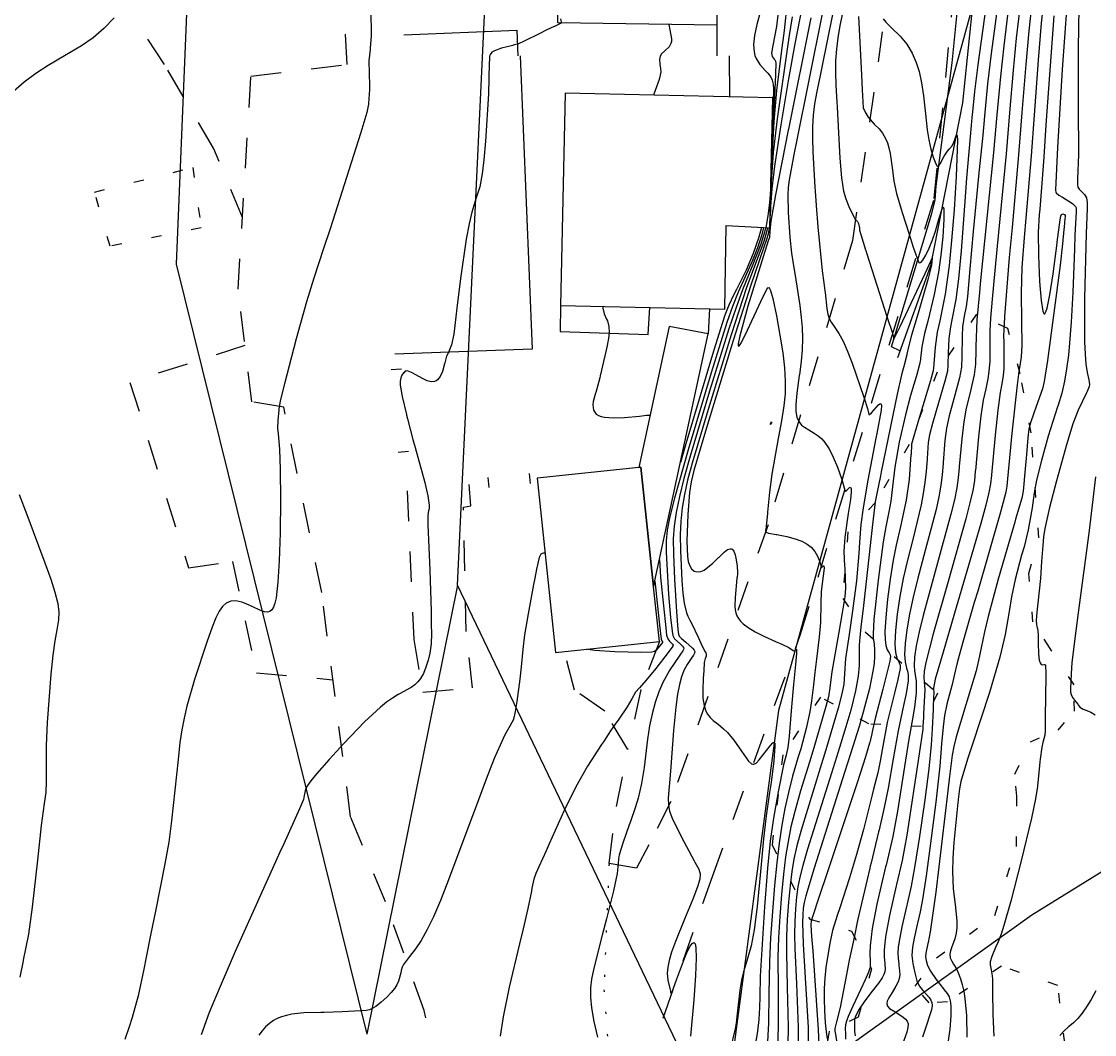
# Model space of a CAD drawing. Header units: metres. Extents: x 1233805 to 1234355, y 654698 to 655114.
# Drawn here: x 1234175.6 to 1234228.6, y 654732 to 654782.1 of the extents above; entities that cross this region are included whole.
import ezdxf

# ---------------------------------------------------------------- set-up
doc = ezdxf.new("R2010")
doc.units = ezdxf.units.M
for name, pattern in [('ИИDash_05_15', [2, 0.5, -1.5]), ('ИИDash_15_15', [3, 1.5, -1.5]), ('ИИDot', [1, 0, -1])]:
    doc.linetypes.add(name, pattern=pattern)
for name, color, linetype, lineweight in [('ИИ_ГИДРОГРАФИЯ', 3, 'Continuous', 25), ('ИИ_ГОРИЗОНТАЛИ_ОСН', 32, 'Continuous', 25), ('ИИ_ГОРИЗОНТАЛИ_УТОЛЩ', 32, 'Continuous', 30), ('ИИ_ДОРОГИ_АД', 7, 'Continuous', 25), ('ИИ_ЛЭП_НН', 250, 'Continuous', 25), ('ИИ_ОГРАДЫ', 7, 'Continuous', 25), ('ИИ_ОТКОС', 7, 'Continuous', 25), ('ИИ_СТРОЕНИЕ', 7, 'Continuous', 25), ('ИИ_УГОДЬЯ', 7, 'Continuous', 25)]:
    doc.layers.add(name, color=color, linetype=linetype, lineweight=lineweight)

msp = doc.modelspace()

# ---------------------------------------------------------------- linework, layer by layer
at = {"layer": 'ИИ_ГИДРОГРАФИЯ', "elevation": 16.409}
msp.add_lwpolyline([(1234224.771, 654801.469), (1234224.475, 654796.402), (1234223.755, 654792.048), (1234222.88, 654785.972), (1234222.088, 654778.106), (1234220.501, 654770.053), (1234218.867, 654765.5)], dxfattribs=at)
at = {"layer": 'ИИ_ГОРИЗОНТАЛИ_ОСН'}
for points, elevation in [([(1234215.908, 654783.711), (1234215.13, 654779.876), (1234215.057, 654779.534), (1234214.875, 654778.659), (1234214.772, 654778.06), (1234214.704, 654777.5), (1234214.671, 654776.936), (1234214.665, 654776.364), (1234214.683, 654775.69), (1234214.788, 654773.93), (1234214.802, 654773.737), (1234214.85, 654773.032), (1234214.93, 654771.976), (1234215.151, 654769.807), (1234215.234, 654769.21), (1234215.234, 654769.207), (1234215.286, 654768.809), (1234215.292, 654768.731), (1234215.378, 654767.937), (1234215.432, 654767.656), (1234215.495, 654767.441), (1234215.584, 654767.257), (1234215.733, 654767.05), (1234215.976, 654766.708), (1234216.186, 654766.319), (1234216.388, 654765.853), (1234216.628, 654765.23), (1234217.2, 654763.559), (1234217.379, 654762.987), (1234217.435, 654762.76), (1234217.436, 654762.755), (1234217.449, 654762.702), (1234217.477, 654762.688), (1234217.586, 654762.772), (1234217.707, 654762.916), (1234217.93, 654763.17), (1234217.998, 654763.222), (1234218.044, 654763.229), (1234218.067, 654763.201), (1234218.076, 654763.14), (1234218.059, 654762.91), (1234217.846, 654761.753), (1234217.802, 654761.529), (1234217.399, 654759.446), (1234217.165, 654758.089), (1234217.06, 654757.255), (1234216.998, 654756.381), (1234216.964, 654755.82), (1234216.839, 654754.477), (1234216.653, 654752.99), (1234216.475, 654751.815), (1234216.304, 654750.638), (1234216.249, 654749.868), (1234216.214, 654749.366), (1234216.126, 654748.881), (1234215.941, 654748.168), (1234215.333, 654746.111), (1234215.05, 654745.206), (1234214.112, 654742.14), (1234213.902, 654741.364), (1234213.754, 654740.716), (1234213.646, 654740.104), (1234213.558, 654739.413), (1234213.479, 654738.583), (1234213.421, 654737.725), (1234213.386, 654736.883), (1234213.376, 654736.078), (1234213.421, 654734.376), (1234213.469, 654732.405), (1234213.43, 654730.732)], 12.5), ([(1234226.158, 654783.822), (1234225.976, 654782.04), (1234225.823, 654780.21), (1234225.624, 654777.504), (1234225.475, 654775.479), (1234225.213, 654772.402), (1234225.126, 654771.451), (1234225.02, 654769.971), (1234224.984, 654768.7), (1234225.002, 654767.318), (1234225.015, 654766.114), (1234224.984, 654765.548), (1234224.91, 654765.094), (1234224.9, 654765.048), (1234224.857, 654764.772), (1234224.855, 654764.744), (1234224.848, 654764.694), (1234224.782, 654764.167), (1234224.516, 654761.769), (1234224.305, 654759.521), (1234224.305, 654759.51), (1234224.268, 654759.147), (1234224.218, 654758.858), (1234223.961, 654757.866), (1234222.832, 654753.969), (1234222.663, 654753.394), (1234222.096, 654751.435), (1234221.819, 654750.421), (1234221.677, 654749.787), (1234221.577, 654749.347), (1234221.494, 654749.054), (1234221.307, 654748.372), (1234221.19, 654747.809), (1234221.118, 654747.261), (1234221.046, 654746.416), (1234220.953, 654745.311), (1234220.761, 654743.531), (1234220.489, 654741.362), (1234220.284, 654739.891), (1234220.099, 654738.708), (1234219.989, 654738.107), (1234219.863, 654737.55), (1234219.847, 654737.483), (1234219.692, 654736.81), (1234219.609, 654736.365), (1234219.577, 654735.955), (1234219.621, 654735.548), (1234219.719, 654735.084), (1234219.829, 654734.694), (1234219.942, 654734.443), (1234220.121, 654734.22), (1234220.17, 654734.168), (1234220.434, 654733.864), (1234220.512, 654733.741), (1234220.561, 654733.628), (1234220.581, 654733.473), (1234220.547, 654733.263), (1234220.219, 654732.254), (1234220.102, 654731.911)], 17), ([(1234216.356, 654783.477), (1234216.023, 654781.937), (1234215.92, 654781.317), (1234215.851, 654780.761), (1234215.813, 654780.205), (1234215.802, 654779.616), (1234215.819, 654778.982), (1234215.866, 654778.135), (1234215.881, 654777.901), (1234215.952, 654776.621), (1234216.023, 654775.365), (1234216.104, 654774.405), (1234216.203, 654773.745), (1234216.308, 654773.36), (1234216.467, 654772.982), (1234216.472, 654772.97), (1234216.544, 654772.816), (1234216.708, 654772.47), (1234216.763, 654772.373), (1234216.815, 654772.321), (1234216.815, 654772.32), (1234216.897, 654772.238), (1234216.946, 654772.145), (1234216.987, 654771.901), (1234216.997, 654771.81), (1234217.049, 654771.595), (1234217.286, 654770.844), (1234217.3, 654770.799), (1234217.353, 654770.633), (1234218.339, 654767.547), (1234218.621, 654766.718), (1234218.622, 654766.717), (1234218.641, 654766.652), (1234218.669, 654766.503), (1234218.675, 654766.473), (1234218.686, 654766.418), (1234219.003, 654767.042), (1234220.244, 654769.672), (1234220.526, 654770.313), (1234220.578, 654770.431), (1234220.586, 654770.441), (1234220.59, 654770.431), (1234220.543, 654770.08), (1234220.379, 654769.418), (1234219.884, 654767.708), (1234219.564, 654766.615), (1234219.408, 654766.035), (1234219.338, 654765.687), (1234219.333, 654765.653), (1234219.232, 654765.263), (1234219.23, 654765.256), (1234219.071, 654764.665), (1234218.853, 654763.698), (1234218.068, 654759.869), (1234218.026, 654759.661), (1234217.85, 654758.787), (1234217.768, 654758.379), (1234217.703, 654757.824), (1234217.641, 654757.255), (1234217.174, 654753.097), (1234217.081, 654752.335), (1234217.006, 654751.689), (1234216.982, 654751.299), (1234216.98, 654750.937), (1234216.972, 654750.281), (1234216.931, 654749.765), (1234216.801, 654749.032), (1234216.557, 654748.074), (1234216.32, 654747.246), (1234215.937, 654746.013), (1234215.606, 654744.97), (1234214.428, 654741.205), (1234214.197, 654740.405), (1234214.047, 654739.818), (1234213.952, 654739.347), (1234213.886, 654738.851), (1234213.831, 654738.247), (1234213.797, 654737.629), (1234213.785, 654736.979), (1234213.793, 654736.289), (1234213.87, 654734.554), (1234213.961, 654732.4), (1234213.95, 654730.886)], 13), ([(1234225.561, 654783.516), (1234225.356, 654781.668), (1234225.205, 654779.997), (1234225.02, 654777.632), (1234224.856, 654775.535), (1234224.528, 654771.94), (1234224.387, 654770.459), (1234224.154, 654767.542), (1234224.152, 654767.518), (1234224.151, 654767.498), (1234224.116, 654766.937), (1234224.115, 654766.512), (1234224.118, 654766.337), (1234224.128, 654765.516), (1234224.116, 654764.971), (1234224.084, 654764.619), (1234224.017, 654764.212), (1234223.944, 654763.783), (1234223.826, 654762.906), (1234223.691, 654761.678), (1234223.51, 654759.721), (1234223.509, 654759.702), (1234223.463, 654759.271), (1234223.382, 654758.838), (1234223.229, 654758.211), (1234222.984, 654757.314), (1234221.686, 654752.866), (1234221.122, 654750.95), (1234220.738, 654749.603), (1234220.64, 654749.16), (1234220.648, 654749.089), (1234220.659, 654748.979), (1234220.649, 654748.653), (1234220.634, 654748.251), (1234220.629, 654748.109), (1234220.59, 654747.16), (1234220.538, 654746.361), (1234220.419, 654745.177), (1234220.218, 654743.637), (1234219.954, 654741.834), (1234219.711, 654740.3), (1234219.541, 654739.373), (1234219.343, 654738.502), (1234219.327, 654738.433), (1234219.08, 654737.368), (1234218.947, 654736.663), (1234218.909, 654736.351), (1234218.893, 654736.069), (1234218.9, 654735.808), (1234218.93, 654735.531), (1234218.942, 654735.447), (1234218.974, 654735.188), (1234218.977, 654734.995), (1234218.952, 654734.813), (1234218.897, 654734.638), (1234218.791, 654734.424), (1234218.605, 654734.126), (1234218.438, 654733.858), (1234218.359, 654733.689), (1234218.339, 654733.552), (1234218.38, 654733.436), (1234218.481, 654733.332), (1234218.679, 654733.204), (1234218.707, 654733.187), (1234219.129, 654732.913), (1234219.258, 654732.801), (1234219.342, 654732.696), (1234219.392, 654732.563), (1234219.385, 654732.395), (1234219.323, 654732.152), (1234219.168, 654731.688)], 16.5), ([(1234192.84, 654782.716), (1234192.856, 654781.402), (1234192.814, 654780.83), (1234192.803, 654780.745), (1234192.75, 654780.184), (1234192.746, 654779.994), (1234192.746, 654779.99), (1234192.761, 654779.751), (1234192.777, 654778.763), (1234192.727, 654778.069), (1234192.724, 654778.044), (1234192.724, 654778.04), (1234192.638, 654777.623), (1234192.347, 654776.643), (1234190.829, 654771.884), (1234190.507, 654770.91), (1234190.028, 654769.443), (1234189.67, 654768.264), (1234189.16, 654766.435), (1234188.578, 654764.22), (1234188.371, 654763.376), (1234188.3, 654762.962), (1234188.299, 654762.951), (1234188.296, 654762.929), (1234188.241, 654762.403), (1234188.234, 654762.015), (1234188.259, 654761.74), (1234188.324, 654760.987), (1234188.36, 654759.982), (1234188.372, 654758.479), (1234188.356, 654756.849), (1234188.315, 654755.454), (1234188.252, 654754.398), (1234188.16, 654753.635), (1234188.1, 654753.367), (1234188.031, 654753.167), (1234187.951, 654753.032), (1234187.856, 654752.952), (1234187.743, 654752.923), (1234187.597, 654752.94), (1234187.363, 654753.019), (1234187.013, 654753.18), (1234186.69, 654753.329), (1234186.461, 654753.416), (1234186.172, 654753.477), (1234185.921, 654753.461), (1234185.807, 654753.425), (1234185.7, 654753.369), (1234185.507, 654753.2), (1234185.346, 654752.967), (1234185.184, 654752.635), (1234185.005, 654752.18), (1234184.745, 654751.432), (1234184.137, 654749.595), (1234183.753, 654748.276), (1234183.612, 654747.681), (1234183.502, 654747.098), (1234183.413, 654746.486), (1234183.315, 654745.636), (1234183.152, 654744.128), (1234182.988, 654742.603), (1234182.857, 654741.551), (1234182.67, 654740.487), (1234182.198, 654738.136), (1234181.973, 654737.03), (1234181.748, 654735.872), (1234181.634, 654735.274), (1234181.349, 654733.957), (1234181.054, 654732.889), (1234180.9, 654732.427), (1234180.695, 654731.79)], 7.5), ([(1234214.165, 654782.89), (1234213.799, 654781.021), (1234213.482, 654779.288), (1234213.102, 654777.018), (1234212.795, 654774.976), (1234212.658, 654773.855), (1234212.599, 654772.979), (1234212.594, 654772.843), (1234212.576, 654772.526)], 11), ([(1234213.044, 654783.15), (1234212.888, 654781.88), (1234212.709, 654780.936), (1234212.643, 654780.561), (1234212.674, 654780.397), (1234212.779, 654780.26), (1234212.809, 654780.23), (1234212.845, 654780.17), (1234212.859, 654780.069), (1234212.84, 654779.515), (1234212.819, 654779.131), (1234212.687, 654776.405), (1234212.674, 654776.06), (1234212.637, 654775.192)], 9.5), ([(1234223.234, 654782.84), (1234222.845, 654779.983), (1234222.68, 654778.671), (1234222.574, 654777.653), (1234222.547, 654777.374), (1234222.508, 654776.992), (1234222.273, 654774.382), (1234222.174, 654773.01), (1234222.008, 654770.79), (1234221.879, 654769.398), (1234221.744, 654768.388), (1234221.566, 654767.452), (1234221.482, 654767.033), (1234221.406, 654766.446), (1234221.371, 654765.749), (1234221.36, 654765.147), (1234221.36, 654765.138), (1234221.333, 654764.843), (1234221.213, 654764.352), (1234220.896, 654763.279), (1234220.591, 654762.248), (1234220.45, 654761.696), (1234220.391, 654761.316), (1234220.331, 654760.522), (1234220.328, 654760.485), (1234220.283, 654759.879), (1234220.224, 654759.336), (1234220.141, 654758.787), (1234220.036, 654758.235), (1234219.635, 654756.589), (1234219.342, 654755.432), (1234219.148, 654754.58), (1234218.98, 654753.696), (1234218.85, 654752.821), (1234218.766, 654752.02), (1234218.739, 654751.377), (1234218.751, 654751.088), (1234218.784, 654750.85), (1234218.838, 654750.661), (1234218.92, 654750.492), (1234218.959, 654750.418), (1234218.995, 654750.295), (1234218.996, 654750.142), (1234218.888, 654749.594), (1234218.734, 654748.991), (1234218.36, 654747.468), (1234218.108, 654746.124), (1234218.009, 654745.562), (1234217.889, 654744.986), (1234217.689, 654744.165), (1234217.621, 654743.891), (1234217.574, 654743.701), (1234217.187, 654742.175), (1234216.843, 654740.936), (1234216.492, 654739.785), (1234216.014, 654738.311), (1234215.886, 654737.923), (1234215.659, 654737.185), (1234215.523, 654736.562), (1234215.329, 654735.36), (1234215.272, 654734.819), (1234215.242, 654734.312), (1234215.237, 654733.786), (1234215.257, 654733.22), (1234215.301, 654732.623), (1234215.367, 654732.042), (1234215.465, 654731.494)], 14.5), ([(1234223.806, 654782.866), (1234223.497, 654780.55), (1234223.321, 654779.039), (1234223.166, 654777.442), (1234223.08, 654776.505), (1234222.875, 654774.473), (1234222.604, 654771.75), (1234222.446, 654769.896), (1234222.326, 654768.53), (1234222.259, 654768.029), (1234222.17, 654767.563), (1234222.127, 654767.347), (1234222.088, 654767.028), (1234222.07, 654766.575), (1234222.07, 654766.567), (1234222.069, 654766.527), (1234222.052, 654765.601), (1234222.052, 654765.543), (1234222.03, 654765.029), (1234221.939, 654764.507), (1234221.659, 654763.465), (1234221.429, 654762.632), (1234221.296, 654762.016), (1234221.216, 654761.406), (1234221.126, 654760.322), (1234221.123, 654760.28), (1234221.077, 654759.718), (1234221.009, 654759.197), (1234220.908, 654758.626), (1234220.773, 654758.004), (1234220.242, 654755.978), (1234219.875, 654754.611), (1234219.641, 654753.672), (1234219.459, 654752.829), (1234219.325, 654752.056), (1234219.242, 654751.374), (1234219.215, 654750.823), (1234219.241, 654750.459), (1234219.321, 654750.156), (1234219.377, 654749.963), (1234219.396, 654749.769), (1234219.39, 654749.527), (1234219.301, 654748.909), (1234219.165, 654748.301), (1234218.897, 654747.056), (1234218.662, 654745.678), (1234218.414, 654744.225), (1234218.216, 654743.263), (1234217.956, 654742.167), (1234217.929, 654742.059), (1234217.561, 654740.526), (1234217.522, 654740.361), (1234217.498, 654740.26), (1234216.897, 654737.676), (1234216.744, 654736.92), (1234216.717, 654736.772), (1234216.68, 654736.614), (1234216.488, 654735.721), (1234216.355, 654735.007), (1234216.035, 654733.373), (1234215.849, 654732.671), (1234215.769, 654732.33), (1234215.773, 654732.214), (1234215.805, 654732.051), (1234215.876, 654731.62)], 15), ([(1234224.377, 654782.984), (1234224.117, 654780.922), (1234223.955, 654779.413), (1234223.783, 654777.505), (1234223.618, 654775.646), (1234222.96, 654769.161), (1234222.913, 654768.723), (1234222.787, 654767.384), (1234222.747, 654766.052), (1234222.745, 654765.853), (1234222.727, 654765.184), (1234222.664, 654764.661), (1234222.441, 654763.714), (1234222.267, 654763.016), (1234222.141, 654762.331), (1234222.041, 654761.497), (1234221.921, 654760.122), (1234221.918, 654760.083), (1234221.871, 654759.564), (1234221.797, 654759.067), (1234221.678, 654758.474), (1234221.51, 654757.774), (1234220.83, 654755.295), (1234220.135, 654752.765), (1234219.937, 654751.945), (1234219.797, 654751.258), (1234219.715, 654750.702), (1234219.69, 654750.268), (1234219.703, 654750.046), (1234219.744, 654749.829), (1234219.794, 654749.507), (1234219.785, 654748.938), (1234219.713, 654748.225), (1234219.614, 654747.651), (1234219.434, 654746.645), (1234219.222, 654745.286), (1234218.872, 654743.088), (1234218.633, 654741.833), (1234218.303, 654740.407), (1234218.284, 654740.328), (1234217.854, 654738.485), (1234217.619, 654737.276), (1234217.52, 654736.423), (1234217.506, 654736.045), (1234217.514, 654735.664), (1234217.515, 654735.634), (1234217.512, 654735.332), (1234217.51, 654735.324), (1234217.509, 654735.32), (1234217.444, 654735.126), (1234217.273, 654734.743), (1234217.054, 654734.287), (1234216.656, 654733.449), (1234216.431, 654732.935), (1234216.346, 654732.702), (1234216.302, 654732.517), (1234216.287, 654732.339), (1234216.292, 654732.073), (1234216.3, 654731.803)], 15.5), ([(1234227.835, 654782.782), (1234227.793, 654780.833), (1234227.804, 654777.914), (1234227.813, 654775.544), (1234227.77, 654774.336), (1234227.759, 654774.069), (1234227.778, 654773.944), (1234227.844, 654773.833), (1234227.98, 654773.7), (1234228.112, 654773.572), (1234228.205, 654773.402), (1234228.241, 654773.182), (1234228.234, 654772.889), (1234228.19, 654771.639), (1234228.113, 654768.448), (1234228.105, 654767.226), (1234228.116, 654766.289), (1234228.141, 654765.687), (1234228.183, 654765.18), (1234228.239, 654764.768), (1234228.317, 654764.415), (1234228.344, 654764.3), (1234228.357, 654764.187), (1234228.346, 654764.086), (1234228.238, 654763.839), (1234228.204, 654763.775), (1234227.795, 654762.909), (1234227.527, 654762.236), (1234227.22, 654761.202), (1234226.726, 654759.409), (1234226.387, 654758.105), (1234226.155, 654757.056), (1234226.089, 654756.644), (1234226.043, 654756.224), (1234225.986, 654755.422), (1234225.928, 654754.581), (1234225.806, 654753.367), (1234225.759, 654752.925), (1234225.727, 654752.518), (1234225.741, 654752.301), (1234225.757, 654752.23), (1234225.796, 654752.023), (1234225.817, 654751.763), (1234225.827, 654751.397), (1234225.844, 654750.859), (1234225.877, 654750.55), (1234225.912, 654750.422), (1234225.963, 654750.343), (1234226.027, 654750.313), (1234226.111, 654750.33), (1234226.116, 654750.332), (1234226.164, 654750.338), (1234226.187, 654750.287), (1234226.204, 654749.896), (1234226.187, 654748.649), (1234226.173, 654747.84), (1234226.169, 654747.453), (1234226.163, 654747.055), (1234226.143, 654746.834), (1234226.058, 654746.475), (1234225.998, 654746.246), (1234225.92, 654745.661), (1234225.906, 654745.522), (1234225.831, 654744.808), (1234225.781, 654744.329), (1234225.779, 654744.308), (1234225.693, 654743.7), (1234225.486, 654742.737), (1234224.978, 654740.627), (1234224.471, 654738.639), (1234224.125, 654737.424), (1234223.985, 654737.006), (1234223.838, 654736.63), (1234223.713, 654736.341), (1234223.529, 654735.897), (1234223.456, 654735.633), (1234223.452, 654735.493), (1234223.486, 654735.314), (1234223.536, 654735.058), (1234223.561, 654734.795), (1234223.567, 654734.174), (1234223.577, 654733.028), (1234223.634, 654731.951)], 18.5), ([(1234180.157, 654782.306), (1234179.656, 654781.786), (1234179.122, 654781.326), (1234178.547, 654780.918), (1234177.709, 654780.425), (1234176.902, 654779.957), (1234176.285, 654779.555), (1234175.716, 654779.128), (1234175.19, 654778.669)], 7), ([(1234214.58, 654782.305), (1234213.479, 654776.809), (1234213.468, 654776.753), (1234212.836, 654773.564), (1234212.613, 654772.254), (1234212.567, 654771.781), (1234212.565, 654771.749), (1234212.536, 654771.445), (1234212.483, 654771.275), (1234212.161, 654770.282), (1234211.48, 654768.046), (1234211.074, 654766.585), (1234210.995, 654766.196), (1234210.992, 654766.101), (1234211.012, 654766.071), (1234211.057, 654766.107), (1234211.126, 654766.208), (1234211.345, 654766.614), (1234212.238, 654768.531), (1234212.261, 654768.581), (1234212.417, 654768.9), (1234212.466, 654768.958), (1234212.508, 654768.968), (1234212.55, 654768.928), (1234212.593, 654768.833), (1234212.703, 654768.434), (1234212.885, 654767.579), (1234213.062, 654766.615), (1234213.197, 654765.743), (1234213.283, 654765.004), (1234213.323, 654764.336), (1234213.315, 654763.722), (1234213.259, 654763.123), (1234213.141, 654762.386), (1234212.978, 654761.503), (1234212.666, 654759.738), (1234212.546, 654758.856), (1234212.446, 654757.875), (1234212.44, 654757.809), (1234212.375, 654757.167), (1234212.355, 654757.014), (1234212.351, 654756.985), (1234212.35, 654756.914), (1234212.381, 654756.872), (1234212.492, 654756.835), (1234212.865, 654756.764), (1234212.899, 654756.757), (1234213.408, 654756.656), (1234213.808, 654756.55), (1234214.14, 654756.428), (1234214.4, 654756.293), (1234214.607, 654756.131), (1234214.779, 654755.93), (1234214.917, 654755.693), (1234215.027, 654755.407), (1234215.095, 654755.149), (1234215.095, 654755.146), (1234215.106, 654755.122), (1234215.14, 654755.147), (1234215.153, 654755.161), (1234215.198, 654755.206), (1234215.226, 654755.211), (1234215.242, 654755.097), (1234215.194, 654754.723), (1234215.101, 654753.95), (1234215.087, 654753.364), (1234215.059, 654752.418), (1234214.992, 654751.705), (1234214.861, 654750.602), (1234214.78, 654749.935), (1234214.712, 654749.33), (1234214.62, 654748.541), (1234214.536, 654747.989), (1234214.359, 654747.166), (1234214.084, 654746.166), (1234213.967, 654745.774), (1234213.687, 654744.812), (1234213.479, 654744.01), (1234213.304, 654743.218), (1234213.153, 654742.393), (1234213.019, 654741.504), (1234212.901, 654740.536), (1234212.789, 654739.406), (1234212.686, 654738.131), (1234212.6, 654736.819), (1234212.543, 654735.657), (1234212.517, 654734.054), (1234212.495, 654732.6), (1234212.385, 654730.459)], 11.5), ([(1234212.096, 654782.633), (1234211.914, 654781.976), (1234211.8, 654781.429), (1234211.757, 654780.992), (1234211.784, 654780.619), (1234211.826, 654780.449), (1234211.886, 654780.29), (1234212.059, 654780.004), (1234212.336, 654779.706), (1234212.467, 654779.575), (1234212.597, 654779.405), (1234212.681, 654779.228), (1234212.724, 654779.036), (1234212.736, 654778.785), (1234212.721, 654778.161), (1234212.685, 654777.025), (1234212.682, 654776.922), (1234212.667, 654776.503)], 9), ([(1234213.662, 654782.358), (1234213.507, 654781.342), (1234212.916, 654777.316), (1234212.725, 654775.644), (1234212.632, 654774.176), (1234212.623, 654773.938), (1234212.598, 654773.513)], 10.5), ([(1234216.942, 654782.381), (1234216.959, 654782.065), (1234217.082, 654779.496), (1234217.116, 654778.755), (1234217.171, 654777.858), (1234217.202, 654777.783), (1234217.206, 654777.775), (1234217.234, 654777.721), (1234217.276, 654777.638), (1234217.421, 654777.398), (1234217.621, 654777.161), (1234217.723, 654777.059), (1234217.955, 654776.815), (1234218.125, 654776.599), (1234218.263, 654776.37), (1234218.37, 654776.125), (1234218.443, 654775.885), (1234218.505, 654775.596), (1234218.618, 654774.776), (1234218.686, 654774.237), (1234218.813, 654773.615), (1234219.046, 654772.847), (1234219.099, 654772.683), (1234219.421, 654771.665), (1234219.639, 654770.977), (1234219.778, 654770.6), (1234219.78, 654770.598), (1234219.809, 654770.524), (1234219.821, 654770.477), (1234219.834, 654770.422), (1234219.884, 654770.287), (1234219.925, 654770.212), (1234219.974, 654770.193), (1234220.037, 654770.228), (1234220.114, 654770.319), (1234220.262, 654770.57), (1234220.431, 654770.925), (1234220.594, 654771.33), (1234220.742, 654771.758), (1234220.917, 654772.36), (1234221.088, 654772.91), (1234221.131, 654772.958), (1234221.156, 654772.872), (1234221.158, 654772.334), (1234221.105, 654771.475), (1234221.014, 654770.573), (1234220.898, 654769.737), (1234220.685, 654768.634), (1234220.36, 654767.318), (1234220.2, 654766.694), (1234220.067, 654766.042), (1234220.002, 654765.468), (1234219.998, 654765.418), (1234219.962, 654765.166), (1234219.84, 654764.746), (1234219.834, 654764.727), (1234219.513, 654763.642), (1234219.257, 654762.675), (1234218.957, 654761.333), (1234218.738, 654760.087), (1234218.625, 654759.127), (1234218.54, 654758.418), (1234218.435, 654757.885), (1234218.286, 654757.145), (1234218.161, 654756.395), (1234217.91, 654754.497), (1234217.707, 654752.557), (1234217.667, 654751.849), (1234217.673, 654751.638), (1234217.699, 654751.451), (1234217.715, 654751.348), (1234217.74, 654751.064), (1234217.738, 654750.739), (1234217.711, 654750.385), (1234217.658, 654750.008), (1234217.479, 654749.153), (1234217.173, 654747.979), (1234216.968, 654747.269), (1234216.541, 654745.915), (1234216.248, 654744.999), (1234214.745, 654740.27), (1234214.337, 654738.902), (1234214.256, 654738.566), (1234214.214, 654738.289), (1234214.187, 654737.954), (1234214.177, 654737.574), (1234214.209, 654736.5), (1234214.31, 654734.85), (1234214.452, 654732.395), (1234214.471, 654731.048)], 13.5), ([(1234226.596, 654782.413), (1234226.204, 654777.019), (1234226.095, 654775.424), (1234225.896, 654772.856), (1234225.871, 654772.57), (1234225.827, 654771.718), (1234225.841, 654770.557), (1234225.894, 654769.278), (1234225.966, 654768.334), (1234226.052, 654767.8), (1234226.099, 654767.687), (1234226.124, 654767.67), (1234226.149, 654767.679), (1234226.201, 654767.768), (1234226.259, 654767.955), (1234226.396, 654768.617), (1234226.556, 654769.652), (1234226.757, 654771.163), (1234226.763, 654771.211), (1234226.911, 654772.322), (1234226.945, 654772.504), (1234226.977, 654772.581), (1234227.039, 654772.611), (1234227.123, 654772.579), (1234227.155, 654772.54), (1234227.151, 654772.452), (1234227.143, 654772.389), (1234227.097, 654771.952), (1234227.089, 654771.851), (1234227.026, 654771.127), (1234226.905, 654770.085), (1234226.273, 654765.364), (1234226.12, 654764.335), (1234226.03, 654763.968), (1234226.03, 654763.968), (1234226.027, 654763.958), (1234225.728, 654763.09), (1234225.608, 654762.763), (1234225.437, 654762.284), (1234225.361, 654761.977), (1234225.309, 654761.537), (1234225.241, 654760.718), (1234225.183, 654760.002), (1234225.077, 654758.913), (1234225.009, 654758.566), (1234224.707, 654757.516), (1234224.665, 654757.373), (1234223.851, 654754.554), (1234223.353, 654752.715), (1234223.171, 654751.955), (1234223.007, 654751.166), (1234222.877, 654750.539), (1234222.749, 654750.018), (1234222.248, 654748.346), (1234221.77, 654746.754), (1234221.652, 654746.279), (1234221.567, 654745.845), (1234221.422, 654744.659), (1234221.361, 654744.087), (1234220.761, 654739.086), (1234220.488, 654737.116), (1234220.383, 654736.598), (1234220.369, 654736.538), (1234220.27, 654736.068), (1234220.257, 654735.885), (1234220.278, 654735.705), (1234220.352, 654735.448), (1234220.496, 654735.168), (1234220.775, 654734.759), (1234221.134, 654734.305), (1234221.178, 654734.253), (1234221.328, 654734.065), (1234221.415, 654733.906), (1234221.472, 654733.711), (1234221.503, 654733.463), (1234221.505, 654732.957), (1234221.45, 654732.303), (1234221.338, 654731.495)], 17.5), ([(1234207.568, 654781.982), (1234207.619, 654781.708), (1234207.694, 654781.267), (1234207.695, 654781.144), (1234207.675, 654781.043), (1234207.578, 654780.878), (1234207.374, 654780.68), (1234207.215, 654780.528), (1234207.133, 654780.414), (1234207.1, 654780.256), (1234207.13, 654780.02), (1234207.164, 654779.806), (1234207.168, 654779.634), (1234207.144, 654779.466), (1234207.089, 654779.26), (1234206.824, 654778.532), (1234206.805, 654778.482)], 8.5), ([(1234212.255, 654771.939), (1234212.145, 654771.526), (1234211.946, 654770.932), (1234211.697, 654770.31), (1234211.335, 654769.5), (1234210.996, 654768.74), (1234210.716, 654768.042), (1234210.436, 654767.25), (1234209.658, 654764.754), (1234208.524, 654760.956), (1234207.847, 654758.554), (1234207.624, 654757.651), (1234207.493, 654756.98), (1234207.438, 654756.457), (1234207.438, 654755.894), (1234207.556, 654753.791), (1234207.659, 654752.652), (1234207.659, 654752.651), (1234207.729, 654751.988), (1234207.729, 654751.988), (1234207.767, 654751.766), (1234207.857, 654751.611), (1234208.122, 654751.355), (1234208.247, 654751.24), (1234208.302, 654751.171), (1234208.306, 654751.105), (1234208.262, 654751.011), (1234208.151, 654750.847), (1234208.083, 654750.752), (1234207.62, 654750.074), (1234207.278, 654749.45), (1234207.077, 654748.979), (1234206.897, 654748.455), (1234206.741, 654747.889), (1234206.614, 654747.299), (1234206.511, 654746.65), (1234206.412, 654745.8), (1234206.35, 654745.249), (1234206.226, 654744.446), (1234206.059, 654743.733), (1234205.908, 654743.244), (1234205.669, 654742.569), (1234205.61, 654742.406), (1234205.291, 654741.497), (1234205.123, 654740.93), (1234205.085, 654740.724), (1234205.065, 654740.499), (1234205.011, 654740.006), (1234204.83, 654739.141), (1234204.49, 654737.767), (1234204.279, 654736.955), (1234203.866, 654735.327), (1234203.752, 654734.781), (1234203.703, 654734.341), (1234203.704, 654733.884), (1234203.756, 654733.359), (1234203.871, 654732.681), (1234204.038, 654731.914)], 9.5), ([(1234212.446, 654771.93), (1234212.417, 654771.775), (1234212.269, 654771.257), (1234211.988, 654770.51), (1234211.412, 654768.969), (1234210.643, 654766.631), (1234209.506, 654762.944), (1234208.721, 654760.292), (1234208.499, 654759.447), (1234208.343, 654758.74), (1234208.232, 654758.074), (1234208.164, 654757.423), (1234208.135, 654756.751), (1234208.14, 654755.968), (1234208.211, 654754.494), (1234208.265, 654753.859), (1234208.327, 654753.37), (1234208.434, 654752.896), (1234208.503, 654752.723), (1234208.609, 654752.525), (1234208.693, 654752.371), (1234209.027, 654751.65), (1234209.192, 654751.281), (1234209.364, 654750.964), (1234209.396, 654750.91), (1234209.415, 654750.833), (1234209.408, 654750.746), (1234209.375, 654750.666), (1234209.359, 654750.633), (1234209.318, 654750.43), (1234209.291, 654750.029), (1234209.268, 654749.654), (1234209.268, 654749.641), (1234209.243, 654749.087), (1234209.256, 654748.664), (1234209.307, 654748.31), (1234209.398, 654748.031), (1234209.487, 654747.872), (1234209.608, 654747.721), (1234209.763, 654747.572), (1234209.999, 654747.381), (1234210.275, 654747.157), (1234210.476, 654746.965), (1234210.779, 654746.601), (1234211.163, 654746.047), (1234211.512, 654745.558), (1234211.651, 654745.432), (1234211.713, 654745.404), (1234211.771, 654745.4), (1234211.882, 654745.456), (1234212.03, 654745.622), (1234212.581, 654746.319), (1234212.585, 654746.325), (1234212.703, 654746.466), (1234212.765, 654746.502), (1234212.799, 654746.449), (1234212.809, 654746.295), (1234212.755, 654745.576), (1234212.618, 654744.501), (1234212.544, 654744.007), (1234212.377, 654742.848), (1234212.246, 654741.716), (1234212.109, 654740.267), (1234211.927, 654738.37), (1234211.784, 654737.213), (1234211.633, 654736.418), (1234211.421, 654735.69), (1234211.255, 654735.135), (1234211.167, 654734.729), (1234211.083, 654734.23), (1234210.944, 654733.065), (1234210.931, 654732.919), (1234210.899, 654732.604), (1234210.849, 654732.317), (1234210.594, 654731.301)], 10.5), ([(1234212.152, 654771.945), (1234212.023, 654771.466), (1234211.738, 654770.653), (1234211.386, 654769.832), (1234210.914, 654768.875), (1234210.787, 654768.626), (1234210.536, 654768.098), (1234210.341, 654767.599), (1234210.121, 654766.932), (1234209.734, 654765.659), (1234208.413, 654761.251), (1234208.14, 654760.316)], 9), ([(1234212.525, 654771.926), (1234212.477, 654771.61), (1234212.403, 654771.347), (1234212.253, 654770.921), (1234211.62, 654769.083), (1234210.755, 654766.351), (1234209.43, 654762.039), (1234208.806, 654759.925), (1234208.675, 654759.361), (1234208.591, 654758.834), (1234208.501, 654757.759), (1234208.462, 654756.438), (1234208.485, 654755.668), (1234208.523, 654755.433), (1234208.586, 654755.245), (1234208.692, 654755.07), (1234208.824, 654754.956), (1234208.976, 654754.909), (1234209.143, 654754.929), (1234209.308, 654755.006), (1234209.504, 654755.142), (1234209.731, 654755.337), (1234210.03, 654755.626), (1234210.049, 654755.644), (1234210.303, 654755.888), (1234210.468, 654756.013), (1234210.599, 654756.062), (1234210.653, 654756.057), (1234210.7, 654756.032), (1234210.775, 654755.932), (1234210.841, 654755.759), (1234210.896, 654755.514), (1234210.942, 654755.192), (1234210.964, 654754.885), (1234210.964, 654754.884), (1234210.957, 654754.817), (1234210.94, 654754.645), (1234210.936, 654754.6), (1234210.846, 654753.644), (1234210.829, 654753.213), (1234210.846, 654753.045), (1234210.881, 654752.892), (1234210.937, 654752.745), (1234211.014, 654752.607), (1234211.114, 654752.477), (1234211.236, 654752.354), (1234211.489, 654752.161), (1234211.83, 654751.957), (1234212.257, 654751.742), (1234212.845, 654751.478), (1234213.155, 654751.342), (1234213.497, 654751.171), (1234213.713, 654751.029), (1234213.746, 654751.005), (1234213.79, 654751.009), (1234213.842, 654751.062), (1234213.848, 654751.07), (1234213.87, 654751.089), (1234213.88, 654751.069), (1234213.876, 654750.883), (1234213.826, 654750.333), (1234213.734, 654749.345), (1234213.639, 654748.245), (1234213.513, 654746.799), (1234213.449, 654746.225), (1234213.389, 654745.928), (1234213.365, 654745.845), (1234213.241, 654745.373), (1234212.973, 654744.041), (1234212.744, 654742.741), (1234212.582, 654741.601), (1234212.445, 654740.262), (1234212.301, 654738.352), (1234212.089, 654734.918), (1234212.063, 654733.911), (1234212.052, 654733.375), (1234212.018, 654732.791), (1234211.954, 654732.204), (1234211.859, 654731.591)], 11), ([(1234204.303, 654768.039), (1234204.312, 654767.955), (1234204.38, 654767.676), (1234204.491, 654767.411), (1234204.533, 654767.32), (1234204.61, 654767.052), (1234204.62, 654766.742), (1234204.589, 654766.447), (1234204.507, 654766.027), (1234204.243, 654764.89), (1234204.177, 654764.61), (1234204.152, 654764.507), (1234203.956, 654763.781), (1234203.948, 654763.758), (1234203.837, 654763.34), (1234203.818, 654763.178), (1234203.823, 654763.036), (1234203.852, 654762.911), (1234203.906, 654762.804), (1234203.984, 654762.717), (1234204.087, 654762.649), (1234204.219, 654762.597), (1234204.385, 654762.559), (1234204.82, 654762.525), (1234205.385, 654762.544), (1234206.125, 654762.62), (1234206.125, 654762.62), (1234206.468, 654762.658), (1234206.622, 654762.66), (1234206.638, 654762.654)], 8.5), ([(1234209.831, 654767.917), (1234209.831, 654767.917)], 9), ([(1234228.654, 654759.622), (1234228.333, 654756.962), (1234227.803, 654752.886), (1234227.686, 654752.005), (1234227.487, 654750.441), (1234227.453, 654749.871), (1234227.45, 654749.777), (1234227.438, 654749.612), (1234227.429, 654749.518), (1234227.417, 654749.136), (1234227.425, 654748.974), (1234227.456, 654748.848), (1234227.522, 654748.703), (1234227.611, 654748.57), (1234227.692, 654748.481), (1234227.786, 654748.368), (1234227.802, 654748.335), (1234227.883, 654748.223), (1234228.045, 654748.132), (1234228.146, 654748.093), (1234228.425, 654747.974), (1234228.635, 654747.841)], 19), ([(1234175.473, 654758.746), (1234175.851, 654757.75), (1234176.742, 654755.366), (1234177.027, 654754.548), (1234177.227, 654753.917), (1234177.369, 654753.354), (1234177.429, 654752.915), (1234177.417, 654752.54), (1234177.329, 654752.053), (1234177.223, 654751.507), (1234177.125, 654750.8), (1234177.027, 654749.863), (1234176.849, 654747.467), (1234176.797, 654746.334), (1234176.794, 654745.446), (1234176.794, 654745.408), (1234176.799, 654744.547), (1234176.778, 654744), (1234176.707, 654743.467), (1234176.554, 654742.377), (1234176.369, 654740.669), (1234176.111, 654738.332), (1234175.92, 654737.007), (1234175.664, 654735.718), (1234175.658, 654735.689), (1234175.494, 654734.869)], 7), ([(1234201.453, 654755.838), (1234201.383, 654755.845), (1234201.309, 654755.83), (1234201.25, 654755.791), (1234201.204, 654755.727), (1234201.164, 654755.63), (1234201.034, 654755.041), (1234200.951, 654754.607), (1234200.888, 654754.286), (1234200.613, 654752.837), (1234200.441, 654751.799), (1234200.348, 654751.071), (1234200.266, 654750.216), (1234200.21, 654749.617), (1234200.051, 654748.505), (1234200.003, 654748.209), (1234199.975, 654748.011), (1234199.934, 654747.758), (1234199.876, 654747.581), (1234199.669, 654747.199), (1234199.473, 654746.853), (1234199.228, 654746.353), (1234198.941, 654745.687), (1234198.538, 654744.662), (1234197.942, 654743.06), (1234197.788, 654742.638), (1234196.689, 654739.696), (1234196.278, 654738.666), (1234195.934, 654737.864), (1234195.629, 654737.227), (1234195.335, 654736.695), (1234195.054, 654736.269), (1234194.749, 654735.892), (1234194.697, 654735.832), (1234194.459, 654735.508), (1234194.394, 654735.367), (1234194.346, 654735.202), (1234194.323, 654735.094), (1234194.206, 654734.672), (1234194.125, 654734.496), (1234194.023, 654734.329), (1234193.854, 654734.116), (1234193.63, 654733.885), (1234193.36, 654733.645), (1234193.083, 654733.43), (1234192.914, 654733.322), (1234192.773, 654733.262), (1234192.618, 654733.23), (1234192.357, 654733.208), (1234191.431, 654733.157), (1234190.536, 654733.133), (1234190.366, 654733.131), (1234189.537, 654733.108), (1234188.938, 654733.041), (1234188.674, 654732.986), (1234188.435, 654732.915), (1234188.219, 654732.829), (1234188.026, 654732.726), (1234187.83, 654732.589), (1234187.644, 654732.423), (1234187.47, 654732.227), (1234187.308, 654732.004)], 8.5), ([(1234207.108, 654755.52), (1234207.162, 654754.647), (1234207.3, 654753.244), (1234207.301, 654753.237), (1234207.417, 654752.143), (1234207.417, 654752.141), (1234207.462, 654751.789), (1234207.524, 654751.603), (1234207.598, 654751.495), (1234207.715, 654751.377), (1234207.749, 654751.344), (1234207.778, 654751.299), (1234207.762, 654751.24), (1234207.544, 654750.927), (1234206.935, 654750.139), (1234206.456, 654749.553), (1234206.119, 654749.188), (1234205.926, 654748.968), (1234205.737, 654748.642), (1234205.504, 654748.234), (1234205.096, 654747.639), (1234204.912, 654747.38), (1234204.694, 654747.048), (1234204.345, 654746.514), (1234204.249, 654746.373), (1234203.555, 654745.305), (1234202.976, 654744.286), (1234202.398, 654743.114), (1234201.655, 654741.471), (1234201.502, 654741.125), (1234201.14, 654740.33), (1234200.996, 654740.007), (1234200.902, 654739.715), (1234200.807, 654739.284), (1234200.777, 654739.133), (1234200.599, 654738.271), (1234200.368, 654737.269), (1234200.185, 654736.516), (1234199.678, 654734.383), (1234199.38, 654732.923), (1234199.241, 654731.961)], 9), ([(1234206.877, 654754.448), (1234206.938, 654753.868), (1234206.942, 654753.824), (1234207.104, 654752.297), (1234207.106, 654752.285), (1234207.19, 654751.595), (1234207.217, 654751.501), (1234207.25, 654751.449), (1234207.252, 654751.448), (1234207.255, 654751.424), (1234207.206, 654751.354), (1234206.94, 654751.04), (1234206.856, 654750.976), (1234206.737, 654750.943), (1234206.193, 654750.925), (1234204.906, 654750.964), (1234203.891, 654751.034), (1234203.587, 654751.078), (1234203.522, 654751.099)], 8.5), ([(1234228.667, 654734.199), (1234228.44, 654733.78), (1234228.21, 654733.404), (1234227.996, 654733.1), (1234227.783, 654732.84), (1234227.568, 654732.621), (1234227.305, 654732.396), (1234227.108, 654732.229), (1234226.89, 654731.989)], 19)]:
    msp.add_lwpolyline(points, dxfattribs=dict(at, elevation=elevation))
at = {"layer": 'ИИ_ГОРИЗОНТАЛИ_ОСН', "elevation": 11}
msp.add_lwpolyline([(1234212.606, 654762.212), (1234212.585, 654762.202), (1234212.599, 654762.241), (1234212.613, 654762.276), (1234212.623, 654762.308), (1234212.63, 654762.328), (1234212.641, 654762.311), (1234212.637, 654762.273), (1234212.625, 654762.236), (1234212.62, 654762.227), (1234212.614, 654762.22), (1234212.606, 654762.212)], close=True, dxfattribs=at)
at = {"layer": 'ИИ_ГОРИЗОНТАЛИ_УТОЛЩ'}
for points, elevation in [([(1234224.967, 654783.23), (1234224.737, 654781.295), (1234224.582, 654779.726), (1234224.405, 654777.616), (1234224.237, 654775.591), (1234223.795, 654771.024), (1234223.673, 654769.81), (1234223.54, 654768.394), (1234223.47, 654767.451), (1234223.439, 654766.84), (1234223.431, 654766.282), (1234223.432, 654766.064), (1234223.427, 654765.336), (1234223.39, 654764.816), (1234223.333, 654764.453), (1234223.229, 654763.972), (1234223.105, 654763.399), (1234222.986, 654762.635), (1234222.866, 654761.588), (1234222.716, 654759.921), (1234222.713, 654759.891), (1234222.666, 654759.416), (1234222.587, 654758.946), (1234222.45, 654758.334), (1234222.247, 654757.544), (1234221.366, 654754.441), (1234220.628, 654751.857), (1234220.268, 654750.438), (1234220.188, 654750.008), (1234220.165, 654749.714), (1234220.187, 654749.485), (1234220.217, 654749.1), (1234220.159, 654747.894), (1234220.148, 654747.712), (1234220.124, 654747.281), (1234220.116, 654747.131), (1234219.946, 654745.913), (1234219.323, 654741.892), (1234219.093, 654740.638), (1234218.823, 654739.455), (1234218.806, 654739.384), (1234218.468, 654737.926), (1234218.285, 654736.961), (1234218.236, 654736.569), (1234218.211, 654736.207), (1234218.211, 654735.875), (1234218.235, 654735.544), (1234218.24, 654735.497), (1234218.256, 654735.291), (1234218.243, 654735.147), (1234218.195, 654735.001), (1234218.106, 654734.835), (1234217.929, 654734.582), (1234217.617, 654734.182), (1234217.252, 654733.71), (1234216.976, 654733.294), (1234216.785, 654732.921), (1234216.742, 654732.784), (1234216.738, 654732.621), (1234216.739, 654732.523), (1234216.74, 654732.47), (1234216.748, 654732.184), (1234216.773, 654731.973)], 16), ([(1234213.421, 654783.107), (1234213.267, 654781.681), (1234213.121, 654780.574), (1234212.89, 654778.722), (1234212.761, 654777.19), (1234212.665, 654775.373), (1234212.651, 654775.033), (1234212.603, 654773.952), (1234212.546, 654773.18), (1234212.465, 654772.513), (1234212.358, 654771.94), (1234212.253, 654771.539), (1234212.118, 654771.122), (1234211.684, 654770.037), (1234211.204, 654768.855), (1234210.892, 654767.992), (1234210.537, 654766.931), (1234209.582, 654763.849), (1234208.626, 654760.634), (1234208.318, 654759.525), (1234208.095, 654758.647), (1234207.926, 654757.85), (1234207.828, 654757.178), (1234207.789, 654756.551), (1234207.797, 654755.792), (1234207.853, 654754.551), (1234207.951, 654752.934), (1234208.017, 654752.065), (1234208.017, 654752.065), (1234208.041, 654751.834), (1234208.041, 654751.834), (1234208.072, 654751.743), (1234208.191, 654751.619), (1234208.405, 654751.435), (1234208.744, 654751.137), (1234208.823, 654751.047), (1234208.851, 654750.976), (1234208.838, 654750.902), (1234208.78, 654750.797), (1234208.698, 654750.675), (1234208.478, 654750.337), (1234208.318, 654750.041), (1234208.191, 654749.724), (1234208.091, 654749.349), (1234208.002, 654748.862), (1234207.92, 654748.227), (1234207.807, 654747.071), (1234207.662, 654745.273), (1234207.598, 654744.468), (1234207.585, 654744.309), (1234207.544, 654743.721), (1234207.55, 654743.383), (1234207.607, 654743.084), (1234207.737, 654742.733), (1234208.171, 654741.837), (1234208.829, 654740.628), (1234208.862, 654740.569), (1234209.05, 654740.217), (1234209.113, 654739.982), (1234209.095, 654739.718), (1234208.984, 654739.336), (1234208.759, 654738.739), (1234208.351, 654737.74), (1234207.904, 654736.642), (1234207.707, 654736.109), (1234207.582, 654735.699), (1234207.513, 654735.367), (1234207.494, 654735.071), (1234207.525, 654734.731), (1234207.616, 654734.321), (1234207.649, 654734.191), (1234207.656, 654734.155), (1234207.683, 654734.072), (1234207.719, 654734.109), (1234207.951, 654734.746), (1234207.952, 654734.748), (1234208.338, 654735.806), (1234208.489, 654736.157), (1234208.617, 654736.404), (1234208.724, 654736.548), (1234208.769, 654736.58), (1234208.808, 654736.585), (1234208.842, 654736.564), (1234208.87, 654736.516), (1234208.908, 654736.34), (1234208.925, 654735.812), (1234208.89, 654734.951), (1234208.804, 654733.759), (1234208.648, 654731.966)], 10), ([(1234227.229, 654782.918), (1234227.013, 654779.751), (1234226.779, 654775.898), (1234226.683, 654773.811), (1234226.683, 654773.789), (1234226.683, 654773.776), (1234226.686, 654773.698), (1234226.705, 654773.652), (1234226.84, 654773.547), (1234227.022, 654773.439), (1234227.512, 654773.134), (1234227.605, 654773.054), (1234227.662, 654772.981), (1234227.691, 654772.908), (1234227.696, 654772.817), (1234227.69, 654772.713), (1234227.636, 654771.57), (1234227.611, 654770.874), (1234227.53, 654768.744), (1234227.452, 654767.255), (1234227.312, 654765.631), (1234227.224, 654764.946), (1234227.123, 654764.348), (1234226.987, 654763.751), (1234226.801, 654763.158), (1234226.775, 654763.08), (1234226.317, 654761.624), (1234225.978, 654760.414), (1234225.745, 654759.445), (1234225.628, 654758.831), (1234225.516, 654758.089), (1234225.462, 654757.712), (1234225.329, 654756.993), (1234225.12, 654756.154), (1234225.004, 654755.734), (1234224.686, 654754.541), (1234224.496, 654753.682), (1234224.38, 654752.958), (1234224.187, 654751.815), (1234223.92, 654750.69), (1234223.408, 654748.953), (1234222.562, 654746.341), (1234222.351, 654745.699), (1234222.125, 654744.99), (1234222.005, 654744.555), (1234221.935, 654744.195), (1234221.868, 654743.662), (1234221.862, 654743.608), (1234221.85, 654743.511), (1234221.649, 654741.532), (1234221.601, 654740.758), (1234221.585, 654740.105), (1234221.62, 654739.267), (1234221.729, 654738.322), (1234221.804, 654737.649), (1234221.804, 654737.339), (1234221.769, 654737.046), (1234221.7, 654736.768), (1234221.588, 654736.462), (1234221.573, 654736.426), (1234221.483, 654736.185), (1234221.454, 654736.009), (1234221.475, 654735.838), (1234221.549, 654735.661), (1234221.633, 654735.526), (1234221.777, 654735.289), (1234221.889, 654735.059), (1234221.987, 654734.8), (1234222.071, 654734.511), (1234222.143, 654734.182), (1234222.2, 654733.817), (1234222.275, 654732.979), (1234222.297, 654731.902)], 18), ([(1234202.209, 654782.251), (1234202.244, 654782.111), (1234202.246, 654782.094), (1234202.247, 654782.087), (1234202.243, 654782.042), (1234202.191, 654782.006), (1234201.912, 654781.886), (1234201.905, 654781.883), (1234201.536, 654781.708), (1234201.156, 654781.518), (1234200.422, 654781.153), (1234200.134, 654781.021), (1234199.875, 654780.951), (1234199.864, 654780.948), (1234199.3, 654780.806), (1234198.954, 654780.683), (1234198.826, 654780.607), (1234198.749, 654780.519), (1234198.712, 654780.407), (1234198.7, 654780.229), (1234198.699, 654780.077), (1234198.653, 654778.549), (1234198.511, 654776.207), (1234198.43, 654775.291), (1234198.348, 654774.599), (1234198.225, 654773.952), (1234198.04, 654773.365), (1234197.831, 654772.705), (1234197.701, 654772.127), (1234197.561, 654771.365), (1234197.274, 654769.42), (1234197.098, 654767.947), (1234196.937, 654766.661), (1234196.83, 654766.145), (1234196.771, 654765.968), (1234196.696, 654765.809), (1234196.69, 654765.797), (1234196.59, 654765.572), (1234196.498, 654765.253), (1234196.484, 654765.194), (1234196.381, 654764.826), (1234196.274, 654764.577), (1234196.145, 654764.408), (1234196.072, 654764.356), (1234195.994, 654764.324), (1234195.832, 654764.316), (1234195.631, 654764.366), (1234195.389, 654764.473), (1234195.065, 654764.655), (1234194.882, 654764.76), (1234194.73, 654764.83), (1234194.621, 654764.852), (1234194.544, 654764.832), (1234194.468, 654764.759), (1234194.466, 654764.757), (1234194.464, 654764.755), (1234194.376, 654764.636), (1234194.324, 654764.507), (1234194.298, 654764.343), (1234194.3, 654764.144), (1234194.388, 654763.586), (1234194.598, 654762.7), (1234194.609, 654762.659), (1234194.652, 654762.489), (1234194.922, 654761.466), (1234195.036, 654761.057), (1234195.504, 654759.331), (1234195.654, 654758.673), (1234195.723, 654758.219), (1234195.725, 654758.076), (1234195.702, 654757.973), (1234195.693, 654757.945), (1234195.659, 654757.7), (1234195.659, 654757.233), (1234195.711, 654756.113), (1234195.765, 654755.002), (1234195.82, 654752.977), (1234195.83, 654752.289), (1234195.836, 654751.875), (1234195.836, 654751.864), (1234195.827, 654751.352), (1234195.764, 654750.901), (1234195.677, 654750.547), (1234195.564, 654750.198), (1234195.438, 654749.894), (1234195.306, 654749.65), (1234195.172, 654749.472), (1234195.015, 654749.323), (1234194.829, 654749.194), (1234194.549, 654749.042), (1234194.544, 654749.039), (1234194.201, 654748.855), (1234193.913, 654748.677), (1234193.621, 654748.468), (1234193.321, 654748.227), (1234192.532, 654747.493), (1234191.504, 654746.432), (1234190.781, 654745.645), (1234190.17, 654744.947), (1234189.876, 654744.587), (1234189.71, 654744.348), (1234189.639, 654744.212), (1234189.597, 654744.085), (1234189.566, 654743.917), (1234189.556, 654743.857), (1234189.514, 654743.659), (1234189.324, 654743.203), (1234188.54, 654741.467), (1234188.353, 654741.055), (1234186.145, 654736.143), (1234185.397, 654734.419), (1234184.862, 654733.126), (1234184.457, 654732.03)], 8), ([(1234215.145, 654782.509), (1234213.865, 654776.11), (1234213.785, 654775.715), (1234213.511, 654774.293), (1234213.466, 654773.922), (1234213.451, 654773.553), (1234213.474, 654772.677), (1234213.552, 654771.469), (1234213.629, 654770.678), (1234213.758, 654769.841), (1234213.806, 654769.566), (1234214.046, 654768.078), (1234214.116, 654767.498), (1234214.157, 654766.993), (1234214.172, 654766.45), (1234214.155, 654765.9), (1234214.107, 654765.34), (1234214.018, 654764.66), (1234214.013, 654764.625), (1234213.895, 654763.747), (1234213.849, 654763.191), (1234213.852, 654762.839), (1234213.896, 654762.568), (1234213.987, 654762.348), (1234214.127, 654762.174), (1234214.266, 654762.067), (1234214.494, 654761.933), (1234214.755, 654761.779), (1234214.951, 654761.64), (1234215.124, 654761.488), (1234215.275, 654761.318), (1234215.487, 654761.003), (1234215.697, 654760.592), (1234215.903, 654760.091), (1234216.114, 654759.483), (1234216.265, 654758.955), (1234216.265, 654758.95), (1234216.274, 654758.914), (1234216.292, 654758.905), (1234216.363, 654758.959), (1234216.391, 654758.991), (1234216.489, 654759.089), (1234216.549, 654759.099), (1234216.581, 654759.024), (1234216.584, 654758.861), (1234216.543, 654758.492), (1234216.439, 654757.805), (1234216.27, 654756.639), (1234216.223, 654755.925), (1234216.252, 654755.219), (1234216.259, 654755.118), (1234216.288, 654754.585), (1234216.293, 654754.115), (1234216.26, 654753.674), (1234216.133, 654752.883), (1234215.965, 654751.931), (1234215.626, 654749.978), (1234215.507, 654749.066), (1234215.498, 654748.967), (1234215.454, 654748.744), (1234215.325, 654748.263), (1234214.73, 654746.209), (1234214.513, 654745.503), (1234214.08, 654744.082), (1234213.795, 654743.075), (1234213.606, 654742.308), (1234213.458, 654741.583), (1234213.335, 654740.827), (1234213.229, 654739.974), (1234213.131, 654738.968), (1234213.049, 654737.882), (1234212.991, 654736.82), (1234212.96, 654735.868), (1234212.969, 654734.23), (1234212.978, 654732.409), (1234212.912, 654730.598)], 12), ([(1234218.167, 654782.253), (1234218.287, 654782.101), (1234218.478, 654781.908), (1234218.576, 654781.817), (1234219.003, 654781.396), (1234219.325, 654780.999), (1234219.59, 654780.568), (1234219.793, 654780.106), (1234219.932, 654779.648), (1234220.049, 654779.097), (1234220.148, 654778.448), (1234220.25, 654777.556), (1234220.34, 654776.773), (1234220.42, 654776.269), (1234220.518, 654775.816), (1234220.633, 654775.42), (1234220.761, 654775.092), (1234220.822, 654774.976), (1234220.866, 654774.939), (1234220.905, 654774.966), (1234220.966, 654775.075), (1234220.971, 654775.086), (1234221.178, 654775.47), (1234221.338, 654775.718), (1234221.443, 654775.837), (1234221.564, 654775.984), (1234221.651, 654776.167), (1234221.695, 654776.299), (1234221.77, 654776.495), (1234221.793, 654776.513), (1234221.81, 654776.483), (1234221.827, 654776.257), (1234221.823, 654775.799), (1234221.764, 654774.466), (1234221.661, 654772.816), (1234221.542, 654771.302), (1234221.417, 654770.056), (1234221.221, 654768.652), (1234220.953, 654767.322), (1234220.836, 654766.774), (1234220.724, 654766.028), (1234220.664, 654765.206), (1234220.663, 654765.184), (1234220.633, 654764.862), (1234220.516, 654764.443), (1234220.495, 654764.374), (1234219.951, 654762.576), (1234219.62, 654761.452), (1234219.566, 654761.226), (1234219.566, 654761.225), (1234219.566, 654761.221), (1234219.536, 654760.722), (1234219.535, 654760.71), (1234219.44, 654759.489), (1234219.299, 654758.465), (1234219.016, 654757.162), (1234218.804, 654756.237), (1234218.654, 654755.487), (1234218.502, 654754.557), (1234218.373, 654753.572), (1234218.285, 654752.662), (1234218.249, 654751.944), (1234218.257, 654751.57), (1234218.292, 654751.277), (1234218.353, 654751.065), (1234218.449, 654750.908), (1234218.466, 654750.886), (1234218.509, 654750.812), (1234218.525, 654750.737), (1234218.494, 654750.495), (1234218.21, 654749.377), (1234218.14, 654749.116), (1234217.761, 654747.66), (1234217.622, 654746.999), (1234217.604, 654746.899), (1234217.537, 654746.623), (1234217.498, 654746.48), (1234217.491, 654746.452), (1234217.291, 654745.763), (1234216.897, 654744.539), (1234215.328, 654739.842), (1234215.064, 654739.054), (1234214.605, 654737.663), (1234214.605, 654737.662), (1234214.604, 654737.656), (1234214.586, 654737.457), (1234214.626, 654736.883), (1234214.68, 654736.18), (1234214.956, 654732.267), (1234214.996, 654731.194)], 14)]:
    msp.add_lwpolyline(points, dxfattribs=dict(at, elevation=elevation))
at = {"layer": 'ИИ_ДОРОГИ_АД', "linetype": 'ИИDash_15_15'}
for points in [[(1234186.499, 654772.43), (1234185.087, 654775.837), (1234182.653, 654779.993), (1234178.607, 654786.162), (1234174.411, 654792.016), (1234171.249, 654796.889), (1234169.627, 654799.628), (1234166.927, 654805.767), (1234165.406, 654809.475), (1234163.969, 654814.629), (1234161.815, 654824.807), (1234159.735, 654836.277), (1234157.314, 654850.821), (1234157.022, 654857.684), (1234157.635, 654863.288), (1234157.669, 654867.693), (1234155.678, 654883.81), (1234154.898, 654887.395), (1234153.73, 654892.278), (1234151.987, 654901.674), (1234147.064, 654917.772), (1234146.616, 654918.416), (1234145.971, 654918.763)], [(1234220.863, 654901.437), (1234221.096, 654898.773), (1234221.518, 654896.529), (1234222.987, 654889.058), (1234221.8, 654887.144), (1234224.533, 654872.757), (1234225.398, 654871.29), (1234225.9, 654865.639), (1234224.988, 654854.039), (1234223.549, 654833.613), (1234222.214, 654816.32), (1234220.872, 654801.349), (1234218.967, 654787.55), (1234216.644, 654771.3), (1234212.47, 654757.246), (1234207.671, 654743.556), (1234206.578, 654741.423), (1234205.97, 654740.262), (1234204.615, 654740.488), (1234204.978, 654743.309), (1234205.551, 654746.133), (1234204.405, 654748.021), (1234202.9, 654749.07), (1234202.418, 654750.982)], [(1234204.633, 654725.364), (1234205.33, 654727.179), (1234209.72, 654739.854), (1234214.061, 654751.783), (1234220.686, 654773.379), (1234222.108, 654788.456), (1234223.692, 654798.595), (1234223.781, 654800.56), (1234224.768, 654811.23), (1234226.095, 654823.988), (1234228.587, 654862.845), (1234228.532, 654864.461), (1234228.354, 654877.978), (1234226.599, 654889.68), (1234225.273, 654897.871), (1234226.746, 654899.093), (1234227.715, 654899.282)], [(1234191.938, 654714.554), (1234192.965, 654715.104), (1234194.639, 654716.753), (1234195.335, 654717.773), (1234195.754, 654718.845), (1234196.39, 654721.356), (1234196.528, 654722.788), (1234197.091, 654727.069), (1234195.475, 654733.231), (1234193.566, 654738.604), (1234191.841, 654742.808), (1234190.414, 654753.902), (1234188.539, 654763.063), (1234186.962, 654763.321), (1234186.286, 654768.894), (1234186.919, 654779.417), (1234191.672, 654779.996), (1234191.147, 654790.763), (1234191.676, 654796.134), (1234194.409, 654801.17), (1234195.642, 654805.705), (1234200.274, 654806.141)], [(1234209.577, 654767.923), (1234209.511, 654766.679)], [(1234186.624, 654766.107), (1234180.935, 654764.286), (1234183.836, 654755.122), (1234186.004, 654755.432), (1234187.186, 654749.927), (1234190.97, 654749.583)], [(1234194.638, 654758.914), (1234194.969, 654751.572), (1234195.418, 654748.961), (1234197.86, 654749.186), (1234197.561, 654751.961), (1234197.417, 654758.121), (1234197.789, 654758.187), (1234197.699, 654759.235)], [(1234207.102, 654751.479), (1234206.192, 654749.096), (1234205.551, 654746.133)]]:
    msp.add_lwpolyline(points, dxfattribs=at)
at = {"layer": 'ИИ_ДОРОГИ_АД'}
for points in [[(1234194.467, 654781.46), (1234200.062, 654781.705), (1234200.11, 654780.426)], [(1234209.934, 654781.947), (1234209.949, 654780.431)], [(1234200.225, 654780.432), (1234200.816, 654765.918), (1234194.025, 654765.673)], [(1234210.552, 654780.43), (1234210.566, 654778.399)], [(1234202.208, 654768.086), (1234202.192, 654766.802), (1234206.542, 654766.658), (1234206.623, 654767.988)]]:
    msp.add_lwpolyline(points, dxfattribs=at)
at = {"layer": 'ИИ_ДОРОГИ_АД', "linetype": 'ИИDot'}
msp.add_lwpolyline([(1234204.615, 654740.488), (1234204.359, 654734.255), (1234204.982, 654726.271)], dxfattribs=at)
at = {"layer": 'ИИ_ЛЭП_НН', "elevation": -11.67}
msp.add_lwpolyline([(1234161.978, 654934.825), (1234173.077, 654903.717), (1234180.16, 654873.686), (1234184.365, 654839.004), (1234184.636, 654804.491), (1234183.229, 654770.133), (1234192.646, 654732.06)], dxfattribs=at)
at = {"layer": 'ИИ_ЛЭП_НН'}
for points in [[(1234210.181, 654726.963), (1234197.131, 654754.262), (1234199.193, 654797.752), (1234192.034, 654833.676)], [(1234224.063, 654788.287), (1234212.986, 654748.055), (1234210.181, 654726.963)], [(1234301.454, 654784.799), (1234260.54, 654759.634), (1234225.508, 654737.946), (1234210.181, 654726.963)], [(1234197.131, 654754.262), (1234192.646, 654732.06)]]:
    msp.add_lwpolyline(points, dxfattribs=at)
at = {"layer": 'ИИ_ОГРАДЫ'}
for points in [[(1234193.855, 654764.92), (1234194.353, 654764.954)], [(1234194.201, 654760.841), (1234194.7, 654760.876)], [(1234198.632, 654759.585), (1234198.681, 654759.087)], [(1234200.66, 654759.785), (1234200.71, 654759.288)]]:
    msp.add_lwpolyline(points, dxfattribs=at)
at = {"layer": 'ИИ_ОТКОС'}
msp.add_lwpolyline([(1234218.988, 654765.837), (1234218.568, 654766.036), (1234220.553, 654772.581), (1234220.738, 654773.294), (1234220.774, 654773.982), (1234221.578, 654780.08), (1234222.045, 654784.887), (1234222.451, 654789.59), (1234223.207, 654793.833), (1234223.982, 654797.8), (1234224.036, 654800.77), (1234224.771, 654801.469)], dxfattribs=at)
at = {"layer": 'ИИ_СТРОЕНИЕ'}
for points in [[(1234202.083, 654782.063), (1234201.916, 654793.235), (1234201.911, 654793.525), (1234209.804, 654793.932), (1234209.934, 654781.947), (1234202.083, 654782.063)], [(1234202.439, 654778.578), (1234202.208, 654768.086), (1234210.33, 654767.906), (1234210.406, 654772.034), (1234212.562, 654771.924), (1234212.709, 654778.351), (1234202.439, 654778.578)], [(1234207.584, 654767.047), (1234206.083, 654760.074), (1234206.19, 654760.085), (1234206.817, 654754.17), (1234209.511, 654766.679), (1234207.584, 654767.047)], [(1234201.061, 654759.541), (1234201.973, 654750.935), (1234207.102, 654751.479), (1234206.817, 654754.17), (1234206.19, 654760.085), (1234206.083, 654760.074), (1234201.061, 654759.541)]]:
    msp.add_lwpolyline(points, close=True, dxfattribs=at)
at = {"layer": 'ИИ_УГОДЬЯ', "linetype": 'ИИDash_05_15'}
msp.add_lwpolyline([(1234179.194, 654773.695), (1234184.05, 654774.908), (1234184.455, 654771.919), (1234179.959, 654771.02)], close=True, dxfattribs=at)
msp.add_lwpolyline([(1234227.368, 654729.622), (1234226.794, 654734.464), (1234224.004, 654735.418), (1234221.336, 654733.653), (1234220.433, 654733.612), (1234219.735, 654734.433), (1234220.803, 654735.828), (1234223.675, 654737.921), (1234224.745, 654741.329), (1234224.772, 654743.818), (1234224.659, 654744.913), (1234225.433, 654746.509), (1234226.802, 654747.089), (1234227.611, 654748.027), (1234227.595, 654749.332), (1234226.386, 654751.169), (1234225.563, 654752.448), (1234225.353, 654754.832), (1234225.859, 654756.596), (1234225.473, 654761.797), (1234224.937, 654764.712), (1234224.314, 654766.956), (1234222.776, 654767.663), (1234220.822, 654764.795), (1234219.446, 654761.212), (1234217.784, 654758.344), (1234216.412, 654756.889), (1234216.163, 654753.606), (1234217.283, 654751.93), (1234218.696, 654750.724), (1234220.842, 654748.924), (1234220.045, 654747.264), (1234217.453, 654747.397), (1234215.062, 654748.725), (1234213.202, 654745.869), (1234212.67, 654741.418), (1234214.53, 654737.75), (1234216.59, 654737.152), (1234217.586, 654735.292), (1234216.922, 654732.901), (1234215.49, 654732.203), (1234215.328, 654731.24)], dxfattribs=at)

doc.saveas('drawing.dxf')
